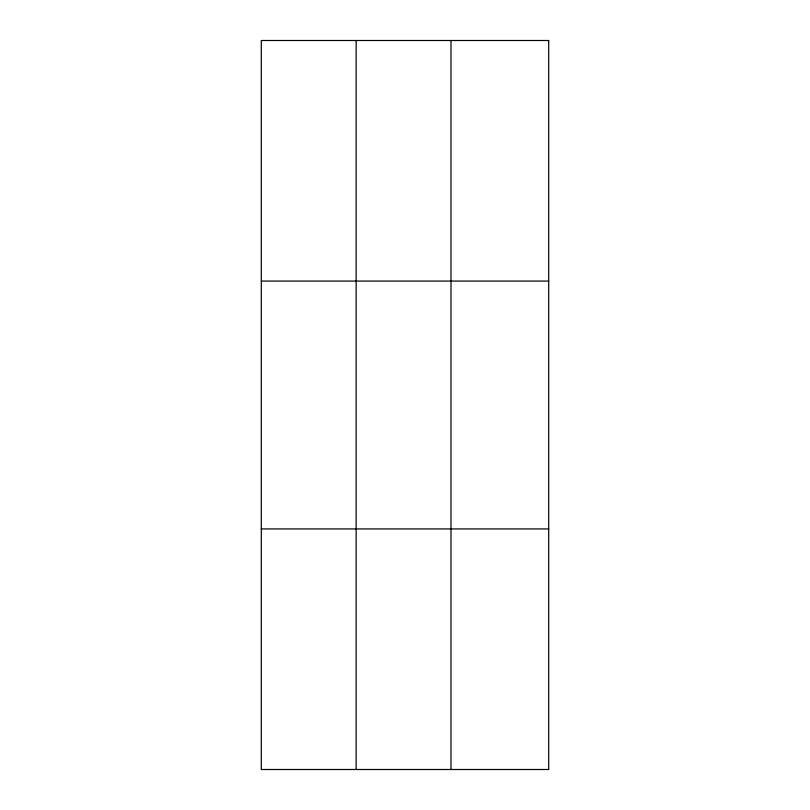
<?xml version="1.0" encoding="UTF-8"?>
<svg xmlns="http://www.w3.org/2000/svg" width="810" height="810" viewBox="0 0 810 810"><rect width="100%" height="100%" fill="white"/><g stroke="black" fill="none" stroke-linecap="round" stroke-linejoin="round"><path stroke-width="1.21" d="M356.147 40.5L356.147 769.5M450.988 40.5L450.988 769.5M261.296 281.07L548.704 281.07M261.296 528.93L548.704 528.93M548.704 40.5L548.704 769.5L261.296 769.5L261.296 40.5L548.704 40.5"/></g></svg>
